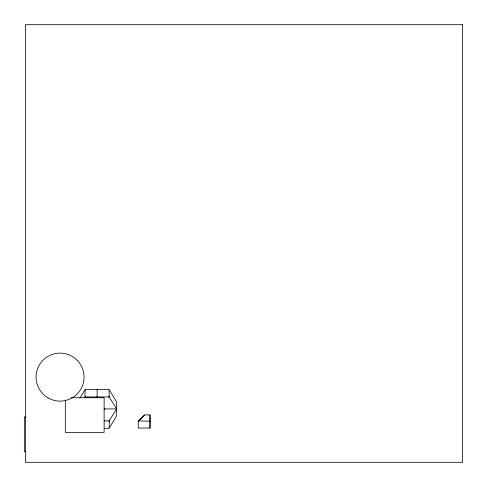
<?xml version="1.0" encoding="UTF-8"?>
<svg xmlns="http://www.w3.org/2000/svg" width="487" height="487" viewBox="0 0 487 487"><rect width="100%" height="100%" fill="white"/><g stroke="black" fill="none" stroke-linecap="round" stroke-linejoin="round"><path stroke-width="0.73" d="M85.164 389.819L84.884 397.398L85.621 396.948L96.694 396.948L97.15 396.668L97.15 389.819L97.601 389.545M97.704 397.849L97.601 396.948L108.68 396.948L109.411 397.398L116.533 408.648M109.131 428.036L109.411 420.458L116.533 409.208M116.253 409.378L116.253 408.477M79.941 397.995L84.884 389.996L85.621 389.545L108.68 389.545L109.411 389.996L116.533 401.805L116.533 416.056L109.411 427.866L108.68 428.317L104.248 428.317M138.247 421.188L144.688 414.918L149.777 414.918L150.227 415.198L150.227 428.036L138.247 428.036L138.247 421.188L144.688 414.918M108.68 396.948L109.131 396.668L109.131 389.819M105.003 408.928L104.273 409.378L104.273 408.477L105.003 408.928L116.083 408.928M104.121 420.908L108.68 420.908L109.411 420.458M149.777 418.619L150.227 418.345M97.424 397.398L96.694 396.948M71.285 397.733L104.127 397.733L104.127 432.371L65.313 432.371L65.313 399.991M25.866 416.951L24.35 416.951L24.35 451.577L25.866 451.577M138.698 420.908L150.227 421.188M96.694 389.545L97.15 389.819M97.15 396.668L97.601 396.948M85.164 396.668L85.621 396.948M108.68 420.908L109.131 421.188M109.131 396.668L109.411 397.398M149.777 414.918L149.777 428.317M462.65 24.697L25.367 24.697L25.367 462.303L462.65 462.303L462.65 24.697M48.067 397.891A23.991 23.991 0 0 0 84.056 377.115A23.991 23.991 0 0 0 48.067 356.338A23.991 23.991 0 0 0 48.067 397.891"/></g></svg>
